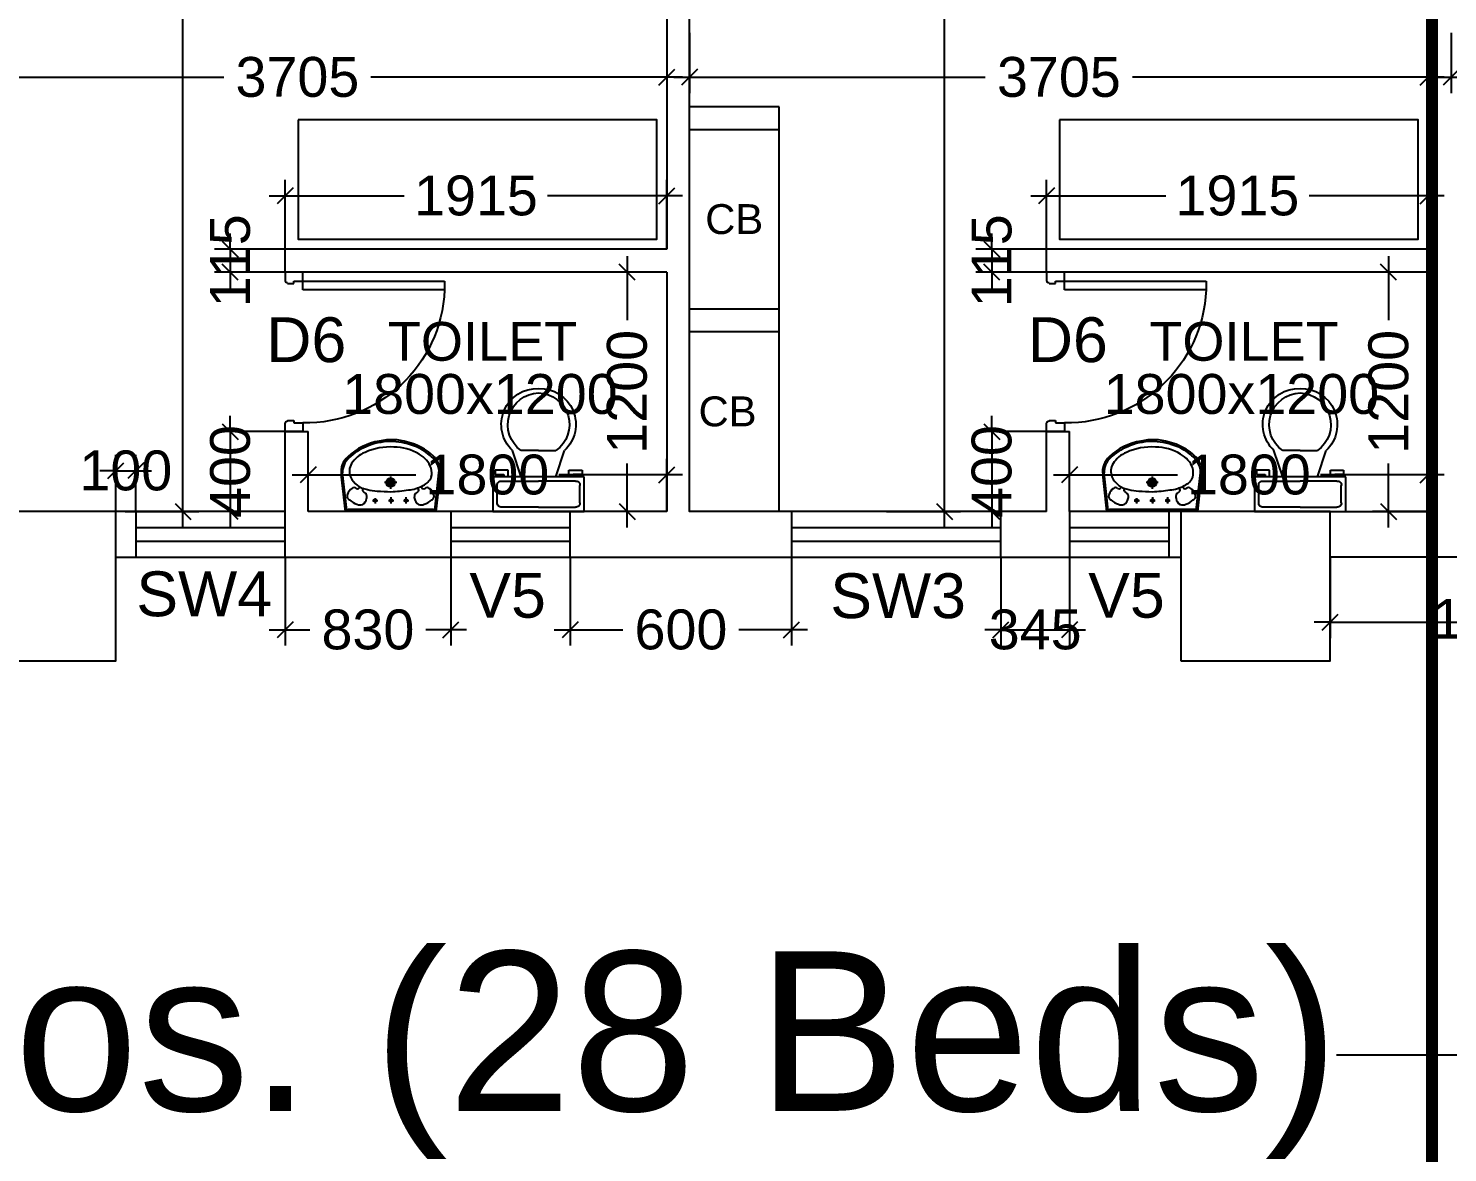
# Model space of a CAD drawing. Extents: x 7620542 to 7843793, y -6476226 to -6093835.
# Drawn here: x 7663738 to 7670861, y -6375462 to -6369822 of the extents above; entities that cross this region are included whole.
import ezdxf
from ezdxf.enums import TextEntityAlignment as Align

# ---------------------------------------------------------------- set-up
doc = ezdxf.new("R2010")
doc.units = 0
doc.header["$LTSCALE"] = 600
doc.header["$MEASUREMENT"] = 0
doc.header["$PDMODE"] = 35
doc.linetypes.add('DASHED', pattern=[0.75, 0.5, -0.25])
doc.layers.get('0').update_dxf_attribs({"linetype": 'CONTINUOUS'})
doc.layers.get('Defpoints').update_dxf_attribs({"linetype": 'CONTINUOUS'})
for name, color, linetype in [('Counter', 7, 'CONTINUOUS'), ('DIM-TEXT', 8, 'CONTINUOUS'), ('DOOR', 32, 'CONTINUOUS'), ('FURN', 32, 'CONTINUOUS'), ('joinery', 7, 'CONTINUOUS'), ('LA-column', 3, 'CONTINUOUS'), ('Room Dim', 1, 'CONTINUOUS'), ('Sections', 10, 'CONTINUOUS'), ('TEXT', 6, 'CONTINUOUS'), ('Toi-Euip', 8, 'CONTINUOUS'), ('toi-fix', 46, 'CONTINUOUS'), ('Walls', 7, 'CONTINUOUS'), ('WIN', 151, 'CONTINUOUS'), ('Working Dim', 5, 'CONTINUOUS')]:
    doc.layers.add(name, color=color, linetype=linetype)
doc.styles.add('ari', font='arial.ttf')
doc.styles.add('ARIAL', font='arial.ttf')
doc.styles.add('RT', font='romant.shx')
doc.dimstyles.new('int. dim', dxfattribs={"dimtxt": 450, "dimasz": 80, "dimexe": 80, "dimexo": 0, "dimgap": 70, "dimtad": 0, "dimdec": 0, "dimzin": 12, "dimdsep": 46, "dimtxsty": 'ari', "dimblk": 'OBLIQUE', "dimcen": 2, "dimdle": 80, "dimclrd": 256, "dimclre": 256, "dimclrt": 6, "dimadec": 0, "dimazin": 0, "dimtfac": 1, "dimtdec": 0, "dimtix": 1, "dimtmove": 2, "dimatfit": 3, "dimfxl": 1, "dimtolj": 1, "dimtzin": 0, "dimlwd": -1, "dimlwe": -1, "dimarcsym": 0})
doc.dimstyles.new('TEXT', dxfattribs={"dimscale": 0, "dimtxt": 600, "dimasz": 300, "dimexe": 300, "dimexo": 30, "dimgap": 50, "dimtad": 0, "dimdec": 0, "dimzin": 0, "dimdsep": 46, "dimtxsty": 'RT', "dimblk": 'OBLIQUE', "dimcen": 0.09, "dimdle": 300, "dimclrd": 256, "dimclre": 256, "dimclrt": 170, "dimadec": 0, "dimazin": 0, "dimtfac": 1, "dimtdec": 0, "dimtofl": 0, "dimtmove": 2, "dimatfit": 3, "dimfxl": 1, "dimfrac": 2, "dimtolj": 1, "dimtzin": 0, "dimlwd": -1, "dimlwe": -1, "dimarcsym": 0})

# ---------------------------------------------------------------- blocks, each defined once
blk = doc.blocks.new('1000')
at = {"layer": 'DOOR'}
for p, q in [((0, -100), (0, 0)), ((0, 0), (49.7, 0)), ((49.7, 0), (49.7, -2.2)), ((63.2, -49.5), (49.7, -49.5)), ((49.7, -49.5), (49.7, -100)), ((63.2, -13.5), (61, -13.5)), ((63.2, -13.5), (63.2, -49.5)), ((836.8, -13.5), (836.8, -49.5)), ((836.8, -13.5), (839, -13.5)), ((836.8, -49.5), (850.3, -49.5)), ((850.3, 0), (850.3, -2.2)), ((900, 0), (850.3, 0)), ((850.3, -49.5), (850.3, -100)), ((900, -100), (900, 0)), ((49.7, -100), (0, -100)), ((49.7, -100), (49.7, -900.6)), ((100.2, -100), (49.7, -100)), ((100.2, -900.6), (100.2, -100)), ((850.3, -100), (900, -100)), ((49.7, -900.6), (100.2, -900.6))]:
    blk.add_line(p, q, dxfattribs=at)
for centre, major_axis, start_param, end_param in [((49.7, -13.5), (-7.95, 7.95), 3.926991, 5.497787), ((850.3, -13.5), (7.95, 7.95), 0.785398, 2.356194)]:
    blk.add_ellipse(centre, major_axis=major_axis, ratio=1, start_param=start_param, end_param=end_param, dxfattribs=at)
at = {"layer": 'DOOR', "color": 145}
blk.add_ellipse((64.3, -115.3), major_axis=(-519.7, 589.8), ratio=1, start_param=2.464943, end_param=4.009476, dxfattribs=at)
blk = doc.blocks.new('A$C70ED7303')
at = {"layer": 'toi-fix', "color": 8}
for p, q in [((0, 0), (229, 0)), ((229, 0), (229, -174.4)), ((-229, 0), (0, 0)), ((-229, -174.4), (-229, 0)), ((-207.2, -43.6), (-207.2, -130.8)), ((0, -21.8), (-185.4, -21.8)), ((0, -21.8), (185.4, -21.8)), ((207.2, -43.6), (207.2, -130.8)), ((229, -174.4), (-229, -174.4)), ((-218.1, -207.2), (-218.1, -185.4)), ((-218.1, -185.4), (-174.4, -185.4)), ((-152.6, -207.2), (-218.1, -207.2)), ((-185.4, -152.6), (0, -152.6)), ((-174.4, -185.4), (-174.4, -174.4)), ((-152.6, -174.4), (-152.6, -207.2)), ((-87.2, -174.4), (-130.8, -305.3)), ((185.4, -152.6), (0, -152.6)), ((87.2, -174.4), (130.8, -305.3)), ((152.6, -174.4), (152.6, -207.2)), ((152.6, -207.2), (218.1, -207.2)), ((174.4, -185.4), (174.4, -174.4)), ((218.1, -185.4), (174.4, -185.4)), ((218.1, -207.2), (218.1, -185.4)), ((0, -305.3), (-87.2, -305.3)), ((0, -305.3), (87.2, -305.3))]:
    blk.add_line(p, q, dxfattribs=at)
for centre, major_axis, start_param, end_param in [((-188.1, -40.9), (13.6, -13.6), 2.214297, 4.068888), ((188.1, -40.9), (13.6, -13.6), 0.643501, 2.498091), ((-188.1, -133.6), (-13.6, -13.6), 5.35589, 7.21048), ((188.1, -133.6), (-13.6, -13.6), 0.643501, 2.498091), ((-6.6, -436.2), (-127.6, -127.6), 4.686239, 7.105146), ((4.7, -435.5), (-112.7, -112.7), 4.541602, 7.039318), ((6.6, -436.2), (55.8, -171.6), -0.351019, 2.067888), ((-4.7, -435.5), (-112.7, -112.7), 0.814663, 3.31238)]:
    blk.add_ellipse(centre, major_axis=major_axis, ratio=1, start_param=start_param, end_param=end_param, dxfattribs=at)
blk = doc.blocks.new('A$C1E9F72C1')
at = {"layer": 'Toi-Euip', "color": 8}
for p, q in [((-228.2, 0), (-249, -186.3)), ((-228.2, 0), (228.2, 0)), ((228.2, 0), (249, -186.3)), ((-220.9, -6.6), (-241.8, -193.1)), ((-212.9, -9.7), (208.6, -9.7)), ((-63.8, -54.9), (-90.3, -54.9)), ((-76, -72.5), (-76, -39.7)), ((11.6, -54.9), (-14.9, -54.9)), ((-0.6, -72.5), (-0.6, -39.7)), ((91.5, -54.9), (65.1, -54.9)), ((79.3, -67.3), (79.3, -39.7)), ((220.8, -6.2), (241.8, -193.1)), ((0.9, -174.9), (0.9, -113)), ((-29.6, -144.6), (31.2, -144.6))]:
    blk.add_line(p, q, dxfattribs=at)
for centre, radius in [((-76, -54.9), 6.49), ((-0.6, -54.9), 6.49), ((79.3, -54.9), 6.49), ((0.9, -144.6), 21.7), ((0.9, -144.6), 15.6), ((0.9, -144.6), 11)]:
    blk.add_circle(centre, radius, dxfattribs=at)
for centre, radius, start, end in [((-208.1, 14.7), 24.9, 216.2215, 258.85487), ((207.9, 16.2), 26, 271.42036, 321.25129), ((-196.3, -76.7), 20.9, 116.80905, 207.50919), ((-125, -156.3), 127.2, 109.58641, 129.40175), ((-151.5, -66.7), 34.3, 68.64386, 118.08079), ((-167.5, -75.4), 49.6, 12.80704, 54.9415), ((-150, -73.3), 32.2, 330.07912, 16.03456), ((152.1, -73.3), 32.2, 163.96544, 209.92088), ((169.6, -75.4), 49.6, 125.0585, 167.19296), ((153.6, -66.7), 34.3, 61.91921, 111.35614), ((127.1, -156.3), 127.2, 50.59825, 70.41359), ((198.5, -76.7), 20.9, 332.49081, 63.19095), ((-160.4, -68.2), 57.4, 198.35041, 235.03309), ((-129.4, -204.5), 80.8, 113.61868, 156.30705), ((-181.8, -101.4), 18, 230.4642, 309.53581), ((-164.3, -121.5), 8.67, 53.89261, 133.95969), ((-76.5, -275.6), 168.3, 94.02807, 120.40977), ((-162.9, -122.5), 8.8, 329.67126, 65.48955), ((-131.5, -107.7), 8.62, 142.69611, 276.84736), ((-114.5, -115.3), 27, 106.38602, 151.72849), ((34.9, -905.9), 807.6, 92.47999, 98.77724), ((-3.2, -837.5), 738.4, 84.45177, 89.75687), ((46.1, -400.7), 299, 76.17326, 85.7679), ((102.1, -220), 110.7, 24.97787, 81.97978), ((116.6, -115.3), 27, 28.27151, 73.61398), ((134.9, -107.4), 7.45, 281.31974, 41.70163), ((164.3, -121.7), 7.8, 112.06932, 194.84772), ((166.5, -121.5), 8.67, 46.04031, 126.10739), ((183.9, -101.4), 18, 230.46419, 309.5358), ((162.5, -68.2), 57.4, 304.96691, 341.64959), ((-165.7, -196.5), 84, 173.00409, 196.76082), ((-163.3, -200.1), 78.8, 174.85979, 213.20886), ((-110.1, -193), 95.5, 167.34537, 194.41456), ((136.7, -201.5), 71.5, 327.59194, 23.22206), ((146.7, -197.7), 95.2, 311.91048, 2.7762), ((149.6, -199.6), 100.3, 311.38312, 7.60576), ((-141.4, -199.1), 106.9, 191.44792, 227.66), ((-120.4, -183.5), 124.2, 208.78543, 238.15851), ((-15.6, -66.9), 289.4, 226.88006, 256.31993), ((-82.7, -174.7), 127.1, 199.30539, 242.2025), ((11.5, -60.2), 296.4, 278.97703, 313.61545), ((18.1, -68), 277.7, 292.33265, 313.78267), ((77.5, -165.5), 140.9, 291.68677, 328.13967), ((-54.2, -135.8), 202, 229.31459, 253.01061), ((-13.2, -73.3), 249.6, 238.9436, 269.48126), ((0.4, -45.6), 305.3, 248.15029, 293.80492), ((-3.9, -83.4), 276.6, 253.14844, 282.86095), ((4.7, -23.5), 300.1, 266.15461, 294.58929)]:
    blk.add_arc(centre, radius, start, end, dxfattribs=at)
blk = doc.blocks.new('_Oblique')
at = {"color": 0, "linetype": 'ByBlock', "lineweight": -2}
blk.add_line((-0.5, -0.5), (0.5, 0.5), dxfattribs=at)
blk = doc.blocks.new('*D238')
at = {"layer": 'Defpoints', "color": 0, "transparency": 16777216}
for p in [(7663234.6, -6369844.4), (7666941.5, -6369844.4), (7666941.5, -6370066.6)]:
    blk.add_point(p, dxfattribs=at)
at = {"layer": 'Working Dim', "transparency": 16777216}
for p, q in [((7663234.6, -6369844.4), (7663234.6, -6370146.6)), ((7666941.5, -6369844.4), (7666941.5, -6370146.6)), ((7663154.6, -6370066.6), (7664718.7, -6370066.6)), ((7667021.5, -6370066.6), (7665457.3, -6370066.6))]:
    blk.add_line(p, q, dxfattribs=at)
at = {"layer": 'Working Dim', "transparency": 16777216, "xscale": 80, "yscale": 80, "zscale": 80, "rotation": 180}
blk.add_blockref('_Oblique', (7663234.6, -6370066.6), dxfattribs=at)
at = {"layer": 'Working Dim', "transparency": 16777216, "xscale": 80, "yscale": 80, "zscale": 80}
blk.add_blockref('_Oblique', (7666941.5, -6370066.6), dxfattribs=at)
at = {"layer": 'Working Dim', "color": 6, "transparency": 16777216, "insert": (7665088, -6370066.6), "char_height": 200, "attachment_point": 5, "style": 'ari'}
blk.add_mtext('\\A1;3705', dxfattribs=at)
blk = doc.blocks.new('*D239')
at = {"layer": 'Defpoints', "color": 0, "transparency": 16777216}
for p in [(7664513.7, -6365045.5), (7664612.3, -6365045.5), (7664222.9, -6372245.6)]:
    blk.add_point(p, dxfattribs=at)
at = {"layer": 'Working Dim', "transparency": 16777216}
for p, q in [((7664513.7, -6364965.5), (7664513.7, -6368278.1)), ((7664612.3, -6365045.5), (7664433.7, -6365045.5)), ((7664513.7, -6372325.6), (7664513.7, -6369013)), ((7664222.9, -6372245.6), (7664593.7, -6372245.6))]:
    blk.add_line(p, q, dxfattribs=at)
at = {"layer": 'Working Dim', "transparency": 16777216, "xscale": 80, "yscale": 80, "zscale": 80}
for p, rotation in [((7664513.7, -6365045.5), 90), ((7664513.7, -6372245.6), 270)]:
    blk.add_blockref('_Oblique', p, dxfattribs=dict(at, rotation=rotation))
at = {"layer": 'Working Dim', "color": 6, "transparency": 16777216, "insert": (7664513.7, -6368645.5), "char_height": 200, "attachment_point": 5, "rotation": 90, "style": 'ari'}
blk.add_mtext('\\A1;7200', dxfattribs=at)
blk = doc.blocks.new('*D392')
at = {"layer": 'Defpoints', "color": 0, "transparency": 16777216}
for p in [(7666941.5, -6371045.1), (7666742.8, -6372245.5), (7666941.5, -6372245.5)]:
    blk.add_point(p, dxfattribs=at)
at = {"layer": 'Working Dim', "transparency": 16777216}
for p, q in [((7666742.8, -6370965.1), (7666742.8, -6371286.4)), ((7666941.5, -6371045.1), (7666662.8, -6371045.1)), ((7666742.8, -6372325.5), (7666742.8, -6372004.2)), ((7666941.5, -6372245.5), (7666662.8, -6372245.5))]:
    blk.add_line(p, q, dxfattribs=at)
at = {"layer": 'Working Dim', "transparency": 16777216, "xscale": 80, "yscale": 80, "zscale": 80}
for p, rotation in [((7666742.8, -6371045.1), 90), ((7666742.8, -6372245.5), 270)]:
    blk.add_blockref('_Oblique', p, dxfattribs=dict(at, rotation=rotation))
at = {"layer": 'Working Dim', "color": 6, "transparency": 16777216, "insert": (7666742.8, -6371645.3), "char_height": 200, "attachment_point": 5, "rotation": 90, "style": 'ari'}
blk.add_mtext('\\A1;1200', dxfattribs=at)
blk = doc.blocks.new('*D393')
at = {"layer": 'Defpoints', "color": 0, "transparency": 16777216}
for p in [(7666941.5, -6372061.6), (7665141.5, -6372245.6), (7666941.5, -6372245.6)]:
    blk.add_point(p, dxfattribs=at)
at = {"layer": 'Working Dim', "transparency": 16777216}
for p, q in [((7665141.5, -6372245.6), (7665141.5, -6371981.6)), ((7666941.5, -6372245.6), (7666941.5, -6371981.6)), ((7665061.5, -6372061.6), (7665682.6, -6372061.6)), ((7667021.5, -6372061.6), (7666400.3, -6372061.6))]:
    blk.add_line(p, q, dxfattribs=at)
at = {"layer": 'Working Dim', "transparency": 16777216, "xscale": 80, "yscale": 80, "zscale": 80, "rotation": 180}
blk.add_blockref('_Oblique', (7665141.5, -6372061.6), dxfattribs=at)
at = {"layer": 'Working Dim', "transparency": 16777216, "xscale": 80, "yscale": 80, "zscale": 80}
blk.add_blockref('_Oblique', (7666941.5, -6372061.6), dxfattribs=at)
at = {"layer": 'Working Dim', "color": 6, "transparency": 16777216, "insert": (7666041.5, -6372061.6), "char_height": 200, "attachment_point": 5, "style": 'ari'}
blk.add_mtext('\\A1;1800', dxfattribs=at)
blk = doc.blocks.new('*D840')
at = {"layer": 'Defpoints', "color": 0, "linetype": 'Continuous', "transparency": 16777216}
for p in [(7641399, -6372925.6, -11.2), (7682459.1, -6372925.6, 1), (7641399, -6374973.3)]:
    blk.add_point(p, dxfattribs=at)
at = {"layer": 'DIM-TEXT', "transparency": 16777216}
for p, q in [((7641399, -6372925.6), (7641399, -6375273.3)), ((7682459.1, -6372925.6), (7682459.1, -6375273.3)), ((7641099, -6374973.3), (7653555, -6374973.3)), ((7682759.1, -6374973.3), (7670303, -6374973.3))]:
    blk.add_line(p, q, dxfattribs=at)
at = {"layer": 'DIM-TEXT', "linetype": 'Continuous', "transparency": 16777216, "xscale": 300, "yscale": 300, "zscale": 300, "rotation": 180}
blk.add_blockref('_Oblique', (7641399, -6374973.3), dxfattribs=at)
at = {"layer": 'DIM-TEXT', "linetype": 'Continuous', "transparency": 16777216, "xscale": 300, "yscale": 300, "zscale": 300}
blk.add_blockref('_Oblique', (7682459.1, -6374973.3), dxfattribs=at)
at = {"layer": 'DIM-TEXT', "color": 170, "linetype": 'Continuous', "transparency": 16777216, "insert": (7661929, -6374973.3), "char_height": 750, "attachment_point": 5, "style": 'ari'}
blk.add_mtext('\\A1;{\\H1.067x;PAY ROOMS - 14 Nos. (28 Beds)}', dxfattribs=at)
blk = doc.blocks.new('*D841')
at = {"layer": 'Defpoints', "color": 0, "linetype": 'Continuous', "transparency": 16777216}
for p in [(7641548.8, -6376800.1), (7641548.8, -6377494.5), (7682459.1, -6378104.5, 1)]:
    blk.add_point(p, dxfattribs=at)
at = {"layer": 'DIM-TEXT', "transparency": 16777216}
for p, q in [((7641548.8, -6377494.5), (7641548.8, -6376500.1)), ((7682459.1, -6378104.5), (7682459.1, -6376500.1)), ((7641248.8, -6376800.1), (7650107.9, -6376800.1)), ((7682759.1, -6376800.1), (7673899.9, -6376800.1))]:
    blk.add_line(p, q, dxfattribs=at)
at = {"layer": 'DIM-TEXT', "linetype": 'Continuous', "transparency": 16777216, "xscale": 300, "yscale": 300, "zscale": 300, "rotation": 180}
blk.add_blockref('_Oblique', (7641548.8, -6376800.1), dxfattribs=at)
at = {"layer": 'DIM-TEXT', "linetype": 'Continuous', "transparency": 16777216, "xscale": 300, "yscale": 300, "zscale": 300}
blk.add_blockref('_Oblique', (7682459.1, -6376800.1), dxfattribs=at)
at = {"layer": 'DIM-TEXT', "color": 170, "linetype": 'Continuous', "transparency": 16777216, "insert": (7662003.9, -6376800.1), "char_height": 750, "attachment_point": 5, "style": 'ari'}
blk.add_mtext('\\A1;{\\H1.067X;GENERAL MEDICINE (FEMALE) - ( 30 - Beds )}', dxfattribs=at)
blk = doc.blocks.new('*D1836')
at = {"layer": 'Defpoints', "color": 0, "transparency": 16777216}
for p in [(7665026.5, -6370930.1), (7664751.2, -6371045.1), (7665026.5, -6371045.1)]:
    blk.add_point(p, dxfattribs=at)
at = {"layer": 'Working Dim', "transparency": 16777216}
for p, q in [((7664751.2, -6370930.1), (7664751.2, -6370850.1)), ((7665026.5, -6370930.1), (7664671.2, -6370930.1)), ((7664751.2, -6370930.1), (7664751.2, -6371045.1)), ((7665026.5, -6371045.1), (7664671.2, -6371045.1)), ((7664751.2, -6371045.1), (7664751.2, -6371125.1))]:
    blk.add_line(p, q, dxfattribs=at)
at = {"layer": 'Working Dim', "transparency": 16777216, "xscale": 80, "yscale": 80, "zscale": 80}
for p, rotation in [((7664751.2, -6370930.1), 270), ((7664751.2, -6371045.1), 90)]:
    blk.add_blockref('_Oblique', p, dxfattribs=dict(at, rotation=rotation))
at = {"layer": 'Working Dim', "color": 6, "transparency": 16777216, "insert": (7664751.2, -6370987.6), "char_height": 200, "attachment_point": 5, "rotation": 90, "style": 'ari'}
blk.add_mtext('\\A1;115', dxfattribs=at)
blk = doc.blocks.new('*D1837')
at = {"layer": 'Defpoints', "color": 0, "transparency": 16777216}
for p in [(7665026.5, -6371845.1), (7664751.2, -6372245.6), (7665026.5, -6372245.6)]:
    blk.add_point(p, dxfattribs=at)
at = {"layer": 'Working Dim', "transparency": 16777216}
for p, q in [((7664751.2, -6371845.1), (7664751.2, -6371765.1)), ((7665026.5, -6371845.1), (7664671.2, -6371845.1)), ((7664751.2, -6371845.1), (7664751.2, -6372245.6)), ((7665026.5, -6372245.6), (7664671.2, -6372245.6)), ((7664751.2, -6372245.6), (7664751.2, -6372325.6))]:
    blk.add_line(p, q, dxfattribs=at)
at = {"layer": 'Working Dim', "transparency": 16777216, "xscale": 80, "yscale": 80, "zscale": 80}
for p, rotation in [((7664751.2, -6371845.1), 270), ((7664751.2, -6372245.6), 90)]:
    blk.add_blockref('_Oblique', p, dxfattribs=dict(at, rotation=rotation))
at = {"layer": 'Working Dim', "color": 6, "transparency": 16777216, "insert": (7664751.2, -6372045.3), "char_height": 200, "attachment_point": 5, "rotation": 90, "style": 'ari'}
blk.add_mtext('\\A1;400', dxfattribs=at)
blk = doc.blocks.new('*D1847')
at = {"layer": 'Defpoints', "color": 0, "transparency": 16777216}
for p in [(7664276.5, -6372041), (7664177, -6372245.6), (7664276.5, -6372245.6)]:
    blk.add_point(p, dxfattribs=at)
at = {"layer": 'Working Dim', "transparency": 16777216}
for p, q in [((7664177, -6372245.6), (7664177, -6371961)), ((7664276.5, -6372245.6), (7664276.5, -6371961)), ((7664177, -6372041), (7664097, -6372041)), ((7664177, -6372041), (7664276.5, -6372041)), ((7664276.5, -6372041), (7664356.5, -6372041))]:
    blk.add_line(p, q, dxfattribs=at)
at = {"layer": 'Working Dim', "transparency": 16777216, "xscale": 80, "yscale": 80, "zscale": 80}
blk.add_blockref('_Oblique', (7664177, -6372041), dxfattribs=at)
at = {"layer": 'Working Dim', "transparency": 16777216, "xscale": 80, "yscale": 80, "zscale": 80, "rotation": 180}
blk.add_blockref('_Oblique', (7664276.5, -6372041), dxfattribs=at)
at = {"layer": 'Working Dim', "color": 6, "transparency": 16777216, "insert": (7664226.7, -6372041), "char_height": 200, "attachment_point": 5, "style": 'ari'}
blk.add_mtext('\\A1;100', dxfattribs=at)
blk = doc.blocks.new('*D1848')
at = {"layer": 'Defpoints', "color": 0, "transparency": 16777216}
for p in [(7665026.5, -6372475.6), (7665857.4, -6372475.6), (7665857.4, -6372838.8)]:
    blk.add_point(p, dxfattribs=at)
at = {"layer": 'Working Dim', "transparency": 16777216}
for p, q in [((7665026.5, -6372475.6), (7665026.5, -6372918.8)), ((7665857.4, -6372475.6), (7665857.4, -6372918.8)), ((7664946.5, -6372838.8), (7665151.2, -6372838.8)), ((7665937.4, -6372838.8), (7665732.7, -6372838.8))]:
    blk.add_line(p, q, dxfattribs=at)
at = {"layer": 'Working Dim', "transparency": 16777216, "xscale": 80, "yscale": 80, "zscale": 80, "rotation": 180}
blk.add_blockref('_Oblique', (7665026.5, -6372838.8), dxfattribs=at)
at = {"layer": 'Working Dim', "transparency": 16777216, "xscale": 80, "yscale": 80, "zscale": 80}
blk.add_blockref('_Oblique', (7665857.4, -6372838.8), dxfattribs=at)
at = {"layer": 'Working Dim', "color": 6, "transparency": 16777216, "insert": (7665441.9, -6372838.8), "char_height": 200, "attachment_point": 5, "style": 'ari'}
blk.add_mtext('\\A1;830', dxfattribs=at)
blk = doc.blocks.new('*D1849')
at = {"layer": 'Defpoints', "color": 0, "transparency": 16777216}
for p in [(7666457.4, -6372475.6), (7667568.3, -6372475.6), (7667568.3, -6372838.8)]:
    blk.add_point(p, dxfattribs=at)
at = {"layer": 'Working Dim', "transparency": 16777216}
for p, q in [((7666457.4, -6372475.6), (7666457.4, -6372918.8)), ((7667568.3, -6372475.6), (7667568.3, -6372918.8)), ((7666377.4, -6372838.8), (7666721.7, -6372838.8)), ((7667648.3, -6372838.8), (7667304, -6372838.8))]:
    blk.add_line(p, q, dxfattribs=at)
at = {"layer": 'Working Dim', "transparency": 16777216, "xscale": 80, "yscale": 80, "zscale": 80, "rotation": 180}
blk.add_blockref('_Oblique', (7666457.4, -6372838.8), dxfattribs=at)
at = {"layer": 'Working Dim', "transparency": 16777216, "xscale": 80, "yscale": 80, "zscale": 80}
blk.add_blockref('_Oblique', (7667568.3, -6372838.8), dxfattribs=at)
at = {"layer": 'Working Dim', "color": 6, "transparency": 16777216, "insert": (7667012.9, -6372838.8), "char_height": 200, "attachment_point": 5, "style": 'ari'}
blk.add_mtext('\\A1;600', dxfattribs=at)
blk = doc.blocks.new('*D2147')
at = {"layer": 'Defpoints', "color": 0, "transparency": 16777216}
for p in [(7665026.5, -6370661.4), (7665026.5, -6370930.1), (7666941.5, -6370930.1)]:
    blk.add_point(p, dxfattribs=at)
at = {"layer": 'Working Dim', "transparency": 16777216}
for p, q in [((7665026.5, -6370930.1), (7665026.5, -6370581.4)), ((7666941.5, -6370930.1), (7666941.5, -6370581.4)), ((7664946.5, -6370661.4), (7665624, -6370661.4)), ((7667021.5, -6370661.4), (7666343.9, -6370661.4))]:
    blk.add_line(p, q, dxfattribs=at)
at = {"layer": 'Working Dim', "transparency": 16777216, "xscale": 80, "yscale": 80, "zscale": 80, "rotation": 180}
blk.add_blockref('_Oblique', (7665026.5, -6370661.4), dxfattribs=at)
at = {"layer": 'Working Dim', "transparency": 16777216, "xscale": 80, "yscale": 80, "zscale": 80}
blk.add_blockref('_Oblique', (7666941.5, -6370661.4), dxfattribs=at)
at = {"layer": 'Working Dim', "color": 6, "transparency": 16777216, "insert": (7665984, -6370661.4), "char_height": 200, "attachment_point": 5, "style": 'ari'}
blk.add_mtext('\\A1;1915', dxfattribs=at)
blk = doc.blocks.new('*D2191')
at = {"layer": 'Defpoints', "color": 0, "transparency": 16777216}
for p in [(7670763.3, -6371045.1), (7670564.6, -6372245.5), (7670763.3, -6372245.5)]:
    blk.add_point(p, dxfattribs=at)
at = {"layer": 'Working Dim', "transparency": 16777216}
for p, q in [((7670564.6, -6370965.1), (7670564.6, -6371286.4)), ((7670763.3, -6371045.1), (7670484.6, -6371045.1)), ((7670564.6, -6372325.5), (7670564.6, -6372004.2)), ((7670763.3, -6372245.5), (7670484.6, -6372245.5))]:
    blk.add_line(p, q, dxfattribs=at)
at = {"layer": 'Working Dim', "transparency": 16777216, "xscale": 80, "yscale": 80, "zscale": 80}
for p, rotation in [((7670564.6, -6371045.1), 90), ((7670564.6, -6372245.5), 270)]:
    blk.add_blockref('_Oblique', p, dxfattribs=dict(at, rotation=rotation))
at = {"layer": 'Working Dim', "color": 6, "transparency": 16777216, "insert": (7670564.6, -6371645.3), "char_height": 200, "attachment_point": 5, "rotation": 90, "style": 'ari'}
blk.add_mtext('\\A1;1200', dxfattribs=at)
blk = doc.blocks.new('*D2192')
at = {"layer": 'Defpoints', "color": 0, "transparency": 16777216}
for p in [(7670763.3, -6372061.6), (7668963.3, -6372245.6), (7670763.3, -6372245.6)]:
    blk.add_point(p, dxfattribs=at)
at = {"layer": 'Working Dim', "transparency": 16777216}
for p, q in [((7668963.3, -6372245.6), (7668963.3, -6371981.6)), ((7670763.3, -6372245.6), (7670763.3, -6371981.6)), ((7668883.3, -6372061.6), (7669504.5, -6372061.6)), ((7670843.3, -6372061.6), (7670222.2, -6372061.6))]:
    blk.add_line(p, q, dxfattribs=at)
at = {"layer": 'Working Dim', "transparency": 16777216, "xscale": 80, "yscale": 80, "zscale": 80, "rotation": 180}
blk.add_blockref('_Oblique', (7668963.3, -6372061.6), dxfattribs=at)
at = {"layer": 'Working Dim', "transparency": 16777216, "xscale": 80, "yscale": 80, "zscale": 80}
blk.add_blockref('_Oblique', (7670763.3, -6372061.6), dxfattribs=at)
at = {"layer": 'Working Dim', "color": 6, "transparency": 16777216, "insert": (7669863.3, -6372061.6), "char_height": 200, "attachment_point": 5, "style": 'ari'}
blk.add_mtext('\\A1;1800', dxfattribs=at)
blk = doc.blocks.new('*D2193')
at = {"layer": 'Defpoints', "color": 0, "transparency": 16777216}
for p in [(7668848.3, -6370930.1), (7668573.1, -6371045.1), (7668848.3, -6371045.1)]:
    blk.add_point(p, dxfattribs=at)
at = {"layer": 'Working Dim', "transparency": 16777216}
for p, q in [((7668573.1, -6370930.1), (7668573.1, -6370850.1)), ((7668848.3, -6370930.1), (7668493.1, -6370930.1)), ((7668573.1, -6370930.1), (7668573.1, -6371045.1)), ((7668848.3, -6371045.1), (7668493.1, -6371045.1)), ((7668573.1, -6371045.1), (7668573.1, -6371125.1))]:
    blk.add_line(p, q, dxfattribs=at)
at = {"layer": 'Working Dim', "transparency": 16777216, "xscale": 80, "yscale": 80, "zscale": 80}
for p, rotation in [((7668573.1, -6370930.1), 270), ((7668573.1, -6371045.1), 90)]:
    blk.add_blockref('_Oblique', p, dxfattribs=dict(at, rotation=rotation))
at = {"layer": 'Working Dim', "color": 6, "transparency": 16777216, "insert": (7668573.1, -6370987.6), "char_height": 200, "attachment_point": 5, "rotation": 90, "style": 'ari'}
blk.add_mtext('\\A1;115', dxfattribs=at)
blk = doc.blocks.new('*D2194')
at = {"layer": 'Defpoints', "color": 0, "transparency": 16777216}
for p in [(7668848.3, -6371845.1), (7668573.1, -6372245.6), (7668848.3, -6372245.6)]:
    blk.add_point(p, dxfattribs=at)
at = {"layer": 'Working Dim', "transparency": 16777216}
for p, q in [((7668573.1, -6371845.1), (7668573.1, -6371765.1)), ((7668848.3, -6371845.1), (7668493.1, -6371845.1)), ((7668573.1, -6371845.1), (7668573.1, -6372245.6)), ((7668848.3, -6372245.6), (7668493.1, -6372245.6)), ((7668573.1, -6372245.6), (7668573.1, -6372325.6))]:
    blk.add_line(p, q, dxfattribs=at)
at = {"layer": 'Working Dim', "transparency": 16777216, "xscale": 80, "yscale": 80, "zscale": 80}
for p, rotation in [((7668573.1, -6371845.1), 270), ((7668573.1, -6372245.6), 90)]:
    blk.add_blockref('_Oblique', p, dxfattribs=dict(at, rotation=rotation))
at = {"layer": 'Working Dim', "color": 6, "transparency": 16777216, "insert": (7668573.1, -6372045.3), "char_height": 200, "attachment_point": 5, "rotation": 90, "style": 'ari'}
blk.add_mtext('\\A1;400', dxfattribs=at)
blk = doc.blocks.new('*D2195')
at = {"layer": 'Defpoints', "color": 0, "transparency": 16777216}
for p in [(7668848.3, -6370661.4), (7668848.3, -6370930.1), (7670763.3, -6370930.1)]:
    blk.add_point(p, dxfattribs=at)
at = {"layer": 'Working Dim', "transparency": 16777216}
for p, q in [((7668848.3, -6370930.1), (7668848.3, -6370581.4)), ((7670763.3, -6370930.1), (7670763.3, -6370581.4)), ((7668768.3, -6370661.4), (7669445.9, -6370661.4)), ((7670843.3, -6370661.4), (7670165.8, -6370661.4))]:
    blk.add_line(p, q, dxfattribs=at)
at = {"layer": 'Working Dim', "transparency": 16777216, "xscale": 80, "yscale": 80, "zscale": 80, "rotation": 180}
blk.add_blockref('_Oblique', (7668848.3, -6370661.4), dxfattribs=at)
at = {"layer": 'Working Dim', "transparency": 16777216, "xscale": 80, "yscale": 80, "zscale": 80}
blk.add_blockref('_Oblique', (7670763.3, -6370661.4), dxfattribs=at)
at = {"layer": 'Working Dim', "color": 6, "transparency": 16777216, "insert": (7669805.8, -6370661.4), "char_height": 200, "attachment_point": 5, "style": 'ari'}
blk.add_mtext('\\A1;1915', dxfattribs=at)
blk = doc.blocks.new('*D2211')
at = {"layer": 'Defpoints', "color": 0, "transparency": 16777216}
for p in [(7668618.3, -6372475.6), (7668963.3, -6372475.6), (7668963.3, -6372838.8)]:
    blk.add_point(p, dxfattribs=at)
at = {"layer": 'Working Dim', "transparency": 16777216}
for p, q in [((7668618.3, -6372475.6), (7668618.3, -6372918.8)), ((7668963.3, -6372475.6), (7668963.3, -6372918.8)), ((7668618.3, -6372838.8), (7668538.3, -6372838.8)), ((7668618.3, -6372838.8), (7668963.3, -6372838.8)), ((7668963.3, -6372838.8), (7669043.3, -6372838.8))]:
    blk.add_line(p, q, dxfattribs=at)
at = {"layer": 'Working Dim', "transparency": 16777216, "xscale": 80, "yscale": 80, "zscale": 80}
blk.add_blockref('_Oblique', (7668618.3, -6372838.8), dxfattribs=at)
at = {"layer": 'Working Dim', "transparency": 16777216, "xscale": 80, "yscale": 80, "zscale": 80, "rotation": 180}
blk.add_blockref('_Oblique', (7668963.3, -6372838.8), dxfattribs=at)
at = {"layer": 'Working Dim', "color": 6, "transparency": 16777216, "insert": (7668790.8, -6372838.8), "char_height": 200, "attachment_point": 5, "style": 'ari'}
blk.add_mtext('\\A1;345', dxfattribs=at)
blk = doc.blocks.new('*D2212')
at = {"layer": 'Defpoints', "color": 0, "transparency": 16777216}
for p in [(7667056.5, -6369844.4), (7670763.3, -6369844.4), (7670763.3, -6370066.6)]:
    blk.add_point(p, dxfattribs=at)
at = {"layer": 'Working Dim', "transparency": 16777216}
for p, q in [((7667056.5, -6369844.4), (7667056.5, -6370146.6)), ((7670763.3, -6369844.4), (7670763.3, -6370146.6)), ((7666976.5, -6370066.6), (7668540.6, -6370066.6)), ((7670843.3, -6370066.6), (7669279.2, -6370066.6))]:
    blk.add_line(p, q, dxfattribs=at)
at = {"layer": 'Working Dim', "transparency": 16777216, "xscale": 80, "yscale": 80, "zscale": 80, "rotation": 180}
blk.add_blockref('_Oblique', (7667056.5, -6370066.6), dxfattribs=at)
at = {"layer": 'Working Dim', "transparency": 16777216, "xscale": 80, "yscale": 80, "zscale": 80}
blk.add_blockref('_Oblique', (7670763.3, -6370066.6), dxfattribs=at)
at = {"layer": 'Working Dim', "color": 6, "transparency": 16777216, "insert": (7668909.9, -6370066.6), "char_height": 200, "attachment_point": 5, "style": 'ari'}
blk.add_mtext('\\A1;3705', dxfattribs=at)
blk = doc.blocks.new('*D2213')
at = {"layer": 'Defpoints', "color": 0, "transparency": 16777216}
for p in [(7668335.6, -6365045.5), (7668434.2, -6365045.5), (7668044.8, -6372245.6)]:
    blk.add_point(p, dxfattribs=at)
at = {"layer": 'Working Dim', "transparency": 16777216}
for p, q in [((7668335.6, -6364965.5), (7668335.6, -6368278.1)), ((7668434.2, -6365045.5), (7668255.6, -6365045.5)), ((7668335.6, -6372325.6), (7668335.6, -6369013)), ((7668044.8, -6372245.6), (7668415.6, -6372245.6))]:
    blk.add_line(p, q, dxfattribs=at)
at = {"layer": 'Working Dim', "transparency": 16777216, "xscale": 80, "yscale": 80, "zscale": 80}
for p, rotation in [((7668335.6, -6365045.5), 90), ((7668335.6, -6372245.6), 270)]:
    blk.add_blockref('_Oblique', p, dxfattribs=dict(at, rotation=rotation))
at = {"layer": 'Working Dim', "color": 6, "transparency": 16777216, "insert": (7668335.6, -6368645.5), "char_height": 200, "attachment_point": 5, "rotation": 90, "style": 'ari'}
blk.add_mtext('\\A1;7200', dxfattribs=at)
blk = doc.blocks.new('*D2214')
at = {"layer": 'Defpoints', "color": 0, "transparency": 16777216}
for p in [(7670878.3, -6369844.4), (7674585.2, -6369844.4), (7674585.2, -6370066.6)]:
    blk.add_point(p, dxfattribs=at)
at = {"layer": 'Working Dim', "transparency": 16777216}
for p, q in [((7670878.3, -6369844.4), (7670878.3, -6370146.6)), ((7674585.2, -6369844.4), (7674585.2, -6370146.6)), ((7670798.3, -6370066.6), (7672362.5, -6370066.6)), ((7674665.2, -6370066.6), (7673101.1, -6370066.6))]:
    blk.add_line(p, q, dxfattribs=at)
at = {"layer": 'Working Dim', "transparency": 16777216, "xscale": 80, "yscale": 80, "zscale": 80, "rotation": 180}
blk.add_blockref('_Oblique', (7670878.3, -6370066.6), dxfattribs=at)
at = {"layer": 'Working Dim', "transparency": 16777216, "xscale": 80, "yscale": 80, "zscale": 80}
blk.add_blockref('_Oblique', (7674585.2, -6370066.6), dxfattribs=at)
at = {"layer": 'Working Dim', "color": 6, "transparency": 16777216, "insert": (7672731.8, -6370066.6), "char_height": 200, "attachment_point": 5, "style": 'ari'}
blk.add_mtext('\\A1;3705', dxfattribs=at)
blk = doc.blocks.new('*D2529')
at = {"layer": 'Defpoints', "color": 0, "transparency": 16777216}
for p in [(7670271.1, -6372475.6, -14.8), (7671451.3, -6372475.6, -14.8), (7671451.3, -6372800.9)]:
    blk.add_point(p, dxfattribs=at)
at = {"layer": 'Working Dim', "transparency": 16777216}
for p, q in [((7670271.1, -6372475.6), (7670271.1, -6372880.9)), ((7671451.3, -6372475.6), (7671451.3, -6372880.9)), ((7670271.1, -6372800.9), (7670191.1, -6372800.9)), ((7670271.1, -6372800.9), (7671451.3, -6372800.9)), ((7671451.3, -6372800.9), (7671531.3, -6372800.9))]:
    blk.add_line(p, q, dxfattribs=at)
at = {"layer": 'Working Dim', "transparency": 16777216, "xscale": 80, "yscale": 80, "zscale": 80}
blk.add_blockref('_Oblique', (7670271.1, -6372800.9), dxfattribs=at)
at = {"layer": 'Working Dim', "transparency": 16777216, "xscale": 80, "yscale": 80, "zscale": 80, "rotation": 180}
blk.add_blockref('_Oblique', (7671451.3, -6372800.9), dxfattribs=at)
at = {"layer": 'Working Dim', "color": 6, "transparency": 16777216, "insert": (7671093.2, -6372785.6), "char_height": 200, "attachment_point": 5, "style": 'ari'}
blk.add_mtext('\\A1;1180', dxfattribs=at)

msp = doc.modelspace()

# ---------------------------------------------------------------- linework, layer by layer
at = {"layer": 'FURN', "ltscale": 0.1, "elevation": -14.83}
for points in [[(7665091.468, -6370280.086), (7665091.468, -6370880.086), (7666891.468, -6370880.086), (7666891.468, -6370280.086)], [(7668913.343, -6370280.086), (7668913.343, -6370880.086), (7670713.343, -6370880.086), (7670713.343, -6370280.086)]]:
    msp.add_lwpolyline(points, close=True, dxfattribs=at)
at = {"layer": 'LA-column', "color": 2, "elevation": -19.962}
for points in [[(7663427.052, -6372995.556), (7664177.052, -6372995.556), (7664177.052, -6372245.556), (7663427.052, -6372245.556)], [(7669521.052, -6372995.553), (7670271.052, -6372995.553), (7670271.052, -6372245.553), (7669521.052, -6372245.553)]]:
    msp.add_lwpolyline(points, close=True, dxfattribs=at)
at = {"layer": 'Sections', "linetype": 'DASHED', "lineweight": 0, "ltscale": 2, "const_width": 60, "elevation": -14.83, "flags": 128}
msp.add_lwpolyline([(7670782.853, -6460853.906), (7671915.506, -6461401.774), (7670782.853, -6461401.774), (7670782.853, -6331751.836), (7671915.506, -6331751.836), (7670782.853, -6332299.705)], dxfattribs=at)
at = {"layer": 'Walls', "linetype": 'Continuous'}
for p, q in [((7666941.468, -6365045.531, -14.83), (7666941.468, -6370930.086, -14.83)), ((7670763.343, -6365045.531, -14.83), (7670763.343, -6370930.086, -14.83)), ((7666941.468, -6370930.086, -14.83), (7665026.468, -6370930.086, -14.83)), ((7665026.468, -6371045.086, -14.83), (7665026.468, -6370930.086, -14.83)), ((7670763.343, -6370930.086, -14.83), (7668848.343, -6370930.086, -14.83)), ((7668848.343, -6371045.086, -14.83), (7668848.343, -6370930.086, -14.83)), ((7666941.468, -6371045.086, -14.83), (7665026.468, -6371045.086, -14.83)), ((7666941.468, -6371045.086, -14.83), (7666941.468, -6372245.531, -14.83)), ((7670763.343, -6371045.086, -14.83), (7668848.343, -6371045.086, -14.83)), ((7665026.468, -6371845.086, -14.83), (7665141.468, -6371845.086, -14.83)), ((7665026.468, -6372245.532, -14.83), (7665026.468, -6371845.087, -14.83)), ((7665141.468, -6372245.531, -14.83), (7665141.468, -6371845.086, -14.83)), ((7668848.343, -6371845.086, -14.83), (7668963.343, -6371845.086, -14.83)), ((7668848.343, -6372245.532, -14.83), (7668848.343, -6371845.087, -14.83)), ((7668963.343, -6372245.531, -14.83), (7668963.343, -6371845.086, -14.83))]:
    msp.add_line(p, q, dxfattribs=at)
at = {"layer": 'Walls', "linetype": 'Continuous', "elevation": -14.83}
for points in [[(7668848.343, -6372245.556), (7667056.468, -6372245.565), (7667056.468, -6365045.531)], [(7667506.468, -6372245.531), (7667506.468, -6370215.052)], [(7670271.142, -6372245.564), (7670763.343, -6372245.564), (7670763.343, -6371045.086)], [(7665026.468, -6372245.564), (7664176.962, -6372245.564)], [(7666941.468, -6372245.564), (7665141.468, -6372245.564)], [(7669521.052, -6372245.553), (7668963.343, -6372245.555)], [(7664177.052, -6372475.564), (7669521.052, -6372475.564)], [(7675615.143, -6372475.564), (7670271.142, -6372475.564)]]:
    msp.add_lwpolyline(points, dxfattribs=at)
at = {"layer": 'WIN', "linetype": 'Continuous', "elevation": -14.83}
for points in [[(7664276.468, -6372475.531), (7665026.468, -6372475.531), (7665026.468, -6372245.531), (7664276.468, -6372245.531)], [(7665857.39, -6372475.531), (7666457.39, -6372475.531), (7666457.39, -6372245.531), (7665857.39, -6372245.531)], [(7667568.343, -6372475.581), (7668618.343, -6372475.581), (7668618.343, -6372245.581), (7667568.343, -6372245.581)], [(7668963.343, -6372475.555), (7669463.343, -6372475.555), (7669463.343, -6372245.555), (7668963.343, -6372245.555)], [(7664276.468, -6372394.19), (7665026.468, -6372394.19), (7665026.468, -6372326.872), (7664276.468, -6372326.872)], [(7665857.39, -6372394.19), (7666457.39, -6372394.19), (7666457.39, -6372326.872), (7665857.39, -6372326.872)], [(7667568.343, -6372394.24), (7668618.343, -6372394.24), (7668618.343, -6372326.922), (7667568.343, -6372326.922)], [(7668963.343, -6372394.214), (7669463.343, -6372394.214), (7669463.343, -6372326.896), (7668963.343, -6372326.896)]]:
    msp.add_lwpolyline(points, close=True, dxfattribs=at)
at = {"layer": 'Working Dim', "color": 7}
for p, q in [((7667506.468, -6370215.052, -14.83), (7667056.468, -6370215.052, -14.83)), ((7667506.468, -6370330.052, -14.83), (7667056.468, -6370330.052, -14.83)), ((7667506.468, -6371230.052, -14.83), (7667056.468, -6371230.052, -14.83)), ((7667506.468, -6371345.052, -14.83), (7667056.468, -6371345.052, -14.83))]:
    msp.add_line(p, q, dxfattribs=at)

# ---------------------------------------------------------------- block references
at = {"layer": 'DOOR', "linetype": 'Continuous', "xscale": -0.8888888852671021, "yscale": 0.8888888880610466, "zscale": 0.888888888888884, "rotation": 89.9999869132508}
for p in [(7665026.468, -6371045.086, -14.83), (7668848.343, -6371045.086, -14.83)]:
    msp.add_blockref('1000', p, dxfattribs=at)
at = {"layer": 'Toi-Euip', "rotation": 180}
for p in [(7665556.834, -6372245.526, -14.83), (7669378.709, -6372245.526, -14.83)]:
    msp.add_blockref('A$C1E9F72C1', p, dxfattribs=at)
at = {"layer": 'toi-fix', "linetype": 'Continuous', "xscale": -1, "rotation": 180.000013073409}
for p in [(7666298.311, -6372245.531, -14.827), (7670120.186, -6372245.531, -14.827)]:
    msp.add_blockref('A$C70ED7303', p, dxfattribs=at)

# ---------------------------------------------------------------- texts
at = {"layer": 'Counter', "color": 10, "style": 'ARIAL'}
for p in [(7667280.395, -6370853.719, -14.83), (7667246.921, -6371818.339, -14.83)]:
    msp.add_text('CB', height=150, dxfattribs=at).set_placement(p, align=Align.CENTER)
at = {"layer": 'joinery', "style": 'ari'}
for s, p in [('D6', (7665132.498, -6371496.322, -14.83)), ('D6', (7668954.373, -6371496.322, -14.83)), ('SW4', (7664620.026, -6372771.293, -14.83)), ('V5', (7666142.91, -6372778.538, -14.83)), ('SW3', (7668102.897, -6372780.812, -14.83)), ('V5', (7669248.864, -6372778.504, -14.83))]:
    msp.add_text(s, height=225, dxfattribs=at).set_placement(p, align=Align.CENTER)
at = {"layer": 'Room Dim', "style": 'ARIAL'}
for p in [(7666003.909, -6371755.947, -14.83), (7669825.784, -6371755.947, -14.83)]:
    msp.add_text('1800x1200', height=200, dxfattribs=at).set_placement(p, align=Align.CENTER)
at = {"layer": 'TEXT', "color": 7, "style": 'ARIAL'}
for p in [(7666017.169, -6371489.34, -14.83), (7669839.044, -6371489.34, -14.83)]:
    msp.add_text('TOILET', height=194.4, dxfattribs=at).set_placement(p, align=Align.CENTER)

# ---------------------------------------------------------------- dimensions: what is measured, and where the dimension line sits
at = {"layer": 'DIM-TEXT', "linetype": 'Continuous'}
for base, p1, p2, text, picture, middle in [((7641399.003, -6374973.331, -3.621), (7682459.053, -6372925.615, -2.59), (7641399.003, -6372925.594, -14.83), '{\\H1.067x;PAY ROOMS - 14 Nos. (28 Beds)}', '*D840', (7661929.028, -6374973.331, -3.621)), ((7641548.823, -6376800.12, -14.83), (7682459.053, -6378104.514, -13.799), (7641548.823, -6377494.464, -14.83), '{\\H1.067X;GENERAL MEDICINE (FEMALE) - ( 30 - Beds )}', '*D841', (7662003.938, -6376800.12, -14.83))]:
    dim = msp.add_linear_dim(base=base, p1=p1, p2=p2, text=text, dimstyle='TEXT', override={"dimscale": 1, "dimtxt": 750, "dimexo": 0, "dimtxsty": 'ari'}, dxfattribs=at)
    dim.commit()
    dim.dimension.update_dxf_attribs({"geometry": picture, "text_midpoint": middle})
at = {"layer": 'Working Dim'}
for base, p1, p2, override, picture, middle in [((7664513.749, -6365045.531, -14.83), (7664222.922, -6372245.564, -14.83), (7664612.279, -6365045.531, -14.83), {"dimtxt": 200}, '*D239', (7664513.749, -6368645.547, -14.83)), ((7668335.624, -6365045.531, -14.83), (7668044.797, -6372245.564, -14.83), (7668434.154, -6365045.531, -14.83), {"dimtxt": 200}, '*D2213', (7668335.624, -6368645.547, -14.83)), ((7664751.176, -6371045.111, -14.83), (7665026.468, -6370930.111, -14.83), (7665026.467, -6371045.111, -14.83), {"dimtxt": 200, "dimarcsym": 1}, '*D1836', (7664751.176, -6370987.611, -14.83)), ((7668573.051, -6371045.111, -14.83), (7668848.343, -6370930.111, -14.83), (7668848.342, -6371045.111, -14.83), {"dimtxt": 200, "dimarcsym": 1}, '*D2193', (7668573.051, -6370987.611, -14.83)), ((7666742.764, -6372245.531, -14.83), (7666941.468, -6371045.086, -14.83), (7666941.468, -6372245.531, -14.83), {"dimtxt": 200}, '*D392', (7666742.764, -6371645.308, -14.83)), ((7670564.639, -6372245.531, -14.83), (7670763.343, -6371045.086, -14.83), (7670763.343, -6372245.531, -14.83), {"dimtxt": 200}, '*D2191', (7670564.639, -6371645.308, -14.83)), ((7664751.176, -6372245.581, -14.83), (7665026.466, -6371845.111, -14.83), (7665026.468, -6372245.581, -14.83), {"dimtxt": 200, "dimarcsym": 1}, '*D1837', (7664751.176, -6372045.346, -14.83)), ((7668573.051, -6372245.581, -14.83), (7668848.341, -6371845.111, -14.83), (7668848.343, -6372245.581, -14.83), {"dimtxt": 200, "dimarcsym": 1}, '*D2194', (7668573.051, -6372045.346, -14.83))]:
    dim = msp.add_linear_dim(base=base, p1=p1, p2=p2, angle=90, dimstyle='int. dim', override=override, dxfattribs=at)
    dim.commit()
    dim.dimension.update_dxf_attribs({"geometry": picture, "text_midpoint": middle})
for base, p1, p2, text, override, picture, middle in [((7666941.468, -6370066.556, -14.83), (7663234.593, -6369844.41, -14.83), (7666941.468, -6369844.41, -14.83), '3705', {"dimtxt": 200}, '*D238', (7665088.031, -6370066.556, -14.83)), ((7670763.343, -6370066.556, -14.83), (7667056.468, -6369844.41, -14.83), (7670763.343, -6369844.41, -14.83), '3705', {"dimtxt": 200}, '*D2212', (7668909.906, -6370066.556, -14.83)), ((7674585.218, -6370066.556, -14.83), (7670878.343, -6369844.41, -14.83), (7674585.218, -6369844.41, -14.83), '3705', {"dimtxt": 200}, '*D2214', (7672731.781, -6370066.556, -14.83)), ((7665857.39, -6372838.758, -14.83), (7665026.468, -6372475.564, -14.83), (7665857.39, -6372475.564, -14.83), '830', {"dimtxt": 200, "dimarcsym": 1}, '*D1848', (7665441.929, -6372838.758, -14.83)), ((7667568.343, -6372838.758, -14.83), (7666457.39, -6372475.564, -14.83), (7667568.343, -6372475.581, -14.83), '600', {"dimtxt": 200, "dimarcsym": 1}, '*D1849', (7667012.866, -6372838.758, -14.83))]:
    dim = msp.add_linear_dim(base=base, p1=p1, p2=p2, text=text, dimstyle='int. dim', override=override, dxfattribs=at)
    dim.commit()
    dim.dimension.update_dxf_attribs({"geometry": picture, "text_midpoint": middle})
at = {"layer": 'Working Dim', "color": 7}
for base, p1, p2, picture, middle in [((7665026.468, -6370661.386, -14.83), (7666941.468, -6370930.086, -14.83), (7665026.468, -6370930.086, -14.83), '*D2147', (7665983.968, -6370661.386, -14.83)), ((7668848.343, -6370661.386, -14.83), (7670763.343, -6370930.086, -14.83), (7668848.343, -6370930.086, -14.83), '*D2195', (7669805.843, -6370661.386, -14.83))]:
    dim = msp.add_linear_dim(base=base, p1=p1, p2=p2, dimstyle='int. dim', override={"dimtxt": 200, "dimarcsym": 1}, dxfattribs=at)
    dim.commit()
    dim.dimension.update_dxf_attribs({"geometry": picture, "text_midpoint": middle})
at = {"layer": 'Working Dim'}
for base, p1, p2, override, picture, middle in [((7664276.468, -6372041.04, -14.83), (7664176.962, -6372245.564, -14.83), (7664276.468, -6372245.564, -14.83), {"dimtxt": 200, "dimarcsym": 1}, '*D1847', (7664226.715, -6372041.04, -14.83)), ((7666941.468, -6372061.647, -14.83), (7665141.468, -6372245.564, -14.83), (7666941.468, -6372245.564, -14.83), {"dimtxt": 200}, '*D393', (7666041.468, -6372061.647, -14.83)), ((7670763.343, -6372061.647, -14.83), (7668963.343, -6372245.564, -14.83), (7670763.343, -6372245.564, -14.83), {"dimtxt": 200}, '*D2192', (7669863.343, -6372061.647, -14.83)), ((7668963.343, -6372838.758, -14.83), (7668618.343, -6372475.581, -14.83), (7668963.343, -6372475.555, -14.83), {"dimtxt": 200, "dimarcsym": 1}, '*D2211', (7668790.843, -6372838.758, -14.83))]:
    dim = msp.add_linear_dim(base=base, p1=p1, p2=p2, dimstyle='int. dim', override=override, dxfattribs=at)
    dim.commit()
    dim.dimension.update_dxf_attribs({"geometry": picture, "text_midpoint": middle})
at = {"layer": 'Working Dim', "color": 7}
dim = msp.add_linear_dim(base=(7671451.291, -6372800.9), p1=(7670271.142, -6372475.564, -14.83), p2=(7671451.291, -6372475.564, -14.83), dimstyle='int. dim', override={"dimtxt": 200, "dimarcsym": 1}, dxfattribs=at)
dim.commit()
dim.dimension.update_dxf_attribs({"geometry": '*D2529', "text_midpoint": (7671093.203, -6372785.555), "dimtype": 160})

doc.saveas('drawing.dxf')
